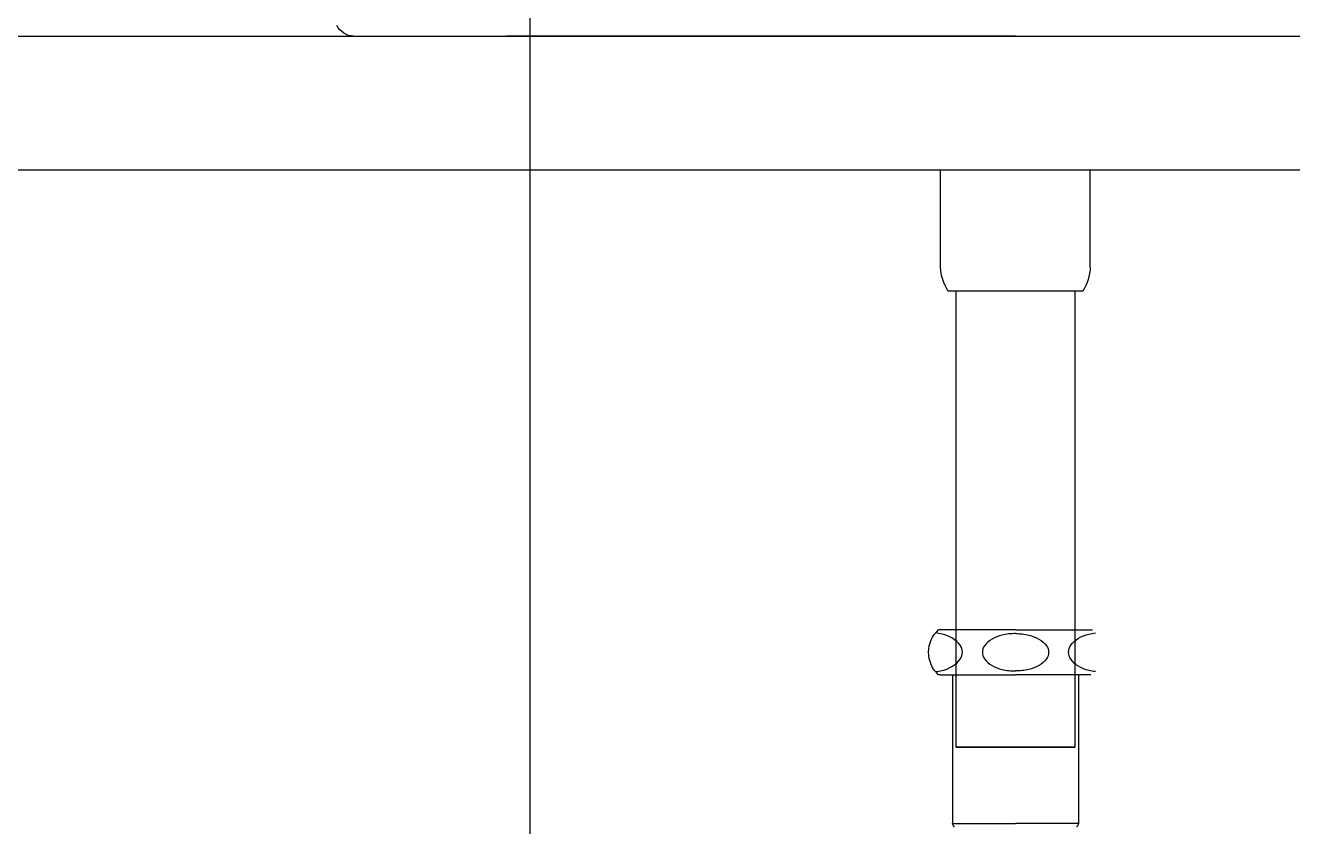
# Model space of a CAD drawing. Header units: millimetres. Extents: x 555 to 100215, y 750 to 17024.
# Drawn here: x 20880.4 to 21219.1, y 6660.8 to 6875 of the extents above; entities that cross this region are included whole.
import ezdxf

# ---------------------------------------------------------------- set-up
doc = ezdxf.new("R2010")
doc.units = ezdxf.units.MM
doc.layers.add('ELE', color=7, linetype='Continuous')

# ---------------------------------------------------------------- blocks, each defined once
blk = doc.blocks.new('zw$606B')
at = {"layer": 'ELE', "color": 6}
for p, q in [((1460.33, 621.84, 0), (0, 621.84, 0)), ((906.98, 621.84, 0), (553.35, 621.84, 0)), ((1460.33, 586.09, 0), (0, 586.09, 0))]:
    blk.add_line(p, q, dxfattribs=at)
at = {"layer": 'ELE', "color": 6, "extrusion": (0, 1, 0)}
blk.add_line((730.16, 621.84, 0), (866.11, 621.84, -0.4), dxfattribs=at)
at = {"layer": 'ELE', "color": 8}
for p, q in [((710.16, 560.08, 0), (710.16, 586.09, 0)), ((750.16, 560.08, 0), (750.16, 586.09, 0)), ((712.16, 553.69, 0), (748.16, 553.69, 0)), ((714.29, 553.69, 0), (714.29, 431.7, 0)), ((746.04, 431.7, 0), (746.04, 553.69, 0)), ((713.91, 463.09, 0), (709.62, 463.09, 0)), ((713.91, 463.09, 0), (709.62, 463.09, 0)), ((713.91, 463.09, 0), (709.62, 463.09, 0)), ((713.91, 463.09, 0), (709.62, 463.09, 0)), ((730.16, 463.09, 0), (713.91, 463.09, 0)), ((730.16, 463.09, 0), (713.91, 463.09, 0)), ((730.16, 463.09, 0), (713.91, 463.09, 0)), ((730.16, 463.09, 0), (713.91, 463.09, 0)), ((730.16, 463.09, 0), (746.41, 463.09, 0)), ((730.16, 463.09, 0), (746.41, 463.09, 0)), ((730.16, 463.09, 0), (746.41, 463.09, 0)), ((730.16, 463.09, 0), (746.41, 463.09, 0)), ((746.41, 463.09, 0), (750.71, 463.09, 0)), ((746.41, 463.09, 0), (750.71, 463.09, 0)), ((746.41, 463.09, 0), (750.71, 463.09, 0)), ((746.41, 463.09, 0), (750.71, 463.09, 0)), ((710.01, 451.09, 0), (730.16, 451.09, 0)), ((710.01, 451.09, 0), (730.16, 451.09, 0)), ((713.36, 451.09, 0), (713.36, 411.31, 0)), ((713.36, 451.09, 0), (713.36, 411.31, 0)), ((750.31, 451.09, 0), (730.16, 451.09, 0)), ((750.31, 451.09, 0), (730.16, 451.09, 0)), ((746.96, 451.09, 0), (746.96, 411.31, 0)), ((746.96, 451.09, 0), (746.96, 411.31, 0)), ((750.31, 451.09, 0), (750.71, 451.09, 0)), ((750.31, 451.09, 0), (750.71, 451.09, 0)), ((746.04, 431.7, 0), (714.29, 431.7, 0)), ((714.29, 431.7, 0), (746.04, 431.7, 0)), ((713.36, 411.31, 0), (730.16, 411.31, 0)), ((713.36, 411.31, 0), (730.16, 411.31, 0)), ((746.96, 411.31, 0), (730.16, 411.31, 0)), ((746.96, 411.31, 0), (730.16, 411.31, 0))]:
    blk.add_line(p, q, dxfattribs=at)
at = {"layer": 'ELE', "color": 8, "elevation": 0}
for points in [[(715.97, 457.09, 0.155217), (715.38, 458.95, 0.106747), (713.32, 460.84, 0.073043), (710.55, 461.96, 0.028511), (708.82, 462.27, 0.059523)], [(715.97, 457.09, 0.155217), (715.38, 458.95, 0.106747), (713.32, 460.84, 0.073043), (710.55, 461.96, 0.028511), (708.82, 462.27, 0.059523)], [(730.16, 462.09, 0.057537), (726.61, 461.68, 0.071219), (723.91, 460.63, 0.106373), (721.88, 458.83, 0.159483)], [(730.16, 462.09, 0.057537), (726.61, 461.68, 0.071219), (723.91, 460.63, 0.106373), (721.88, 458.83, 0.159483)], [(730.16, 462.09, 0.057537), (726.61, 461.68, 0.071219), (723.91, 460.63, 0.106373), (721.88, 458.83, 0.159483)], [(730.16, 462.09, 0.057537), (726.61, 461.68, 0.071219), (723.91, 460.63, 0.106373), (721.88, 458.83, 0.159483)], [(730.16, 462.09, -0.057537), (733.72, 461.68, -0.071219), (736.42, 460.63, -0.106373), (738.44, 458.83, -0.159483)], [(730.16, 462.09, -0.057537), (733.72, 461.68, -0.071219), (736.42, 460.63, -0.106373), (738.44, 458.83, -0.159483)], [(730.16, 462.09, -0.057537), (733.72, 461.68, -0.071219), (736.42, 460.63, -0.106373), (738.44, 458.83, -0.159483)], [(730.16, 462.09, -0.057537), (733.72, 461.68, -0.071219), (736.42, 460.63, -0.106373), (738.44, 458.83, -0.159483)], [(744.36, 457.09, -0.155217), (744.95, 458.95, -0.106747), (747.01, 460.84, -0.073043), (749.78, 461.96, -0.028511), (751.51, 462.27, -0.059523)], [(744.36, 457.09, -0.155217), (744.95, 458.95, -0.106747), (747.01, 460.84, -0.073043), (749.78, 461.96, -0.028511), (751.51, 462.27, -0.059523)], [(721.88, 458.83, 0.32729), (721.88, 455.35, 0.106373), (723.91, 453.56, 0.071219), (726.61, 452.5, 0.057537), (730.16, 452.09, 0.057537)], [(721.88, 458.83, 0.32729), (721.88, 455.35, 0.106373), (723.91, 453.56, 0.071219), (726.61, 452.5, 0.057537), (730.16, 452.09, 0.057537)], [(738.44, 458.83, -0.32729), (738.44, 455.35, -0.106373), (736.42, 453.56, -0.071219), (733.72, 452.5, -0.057537), (730.16, 452.09, -0.057537)], [(738.44, 458.83, -0.32729), (738.44, 455.35, -0.106373), (736.42, 453.56, -0.071219), (733.72, 452.5, -0.057537), (730.16, 452.09, -0.057537)], [(708.82, 451.91, 0.028511), (710.55, 452.23, 0.073043), (713.32, 453.34, 0.106747), (715.38, 455.24, 0.155217), (715.97, 457.09, 0.155217)], [(708.82, 451.91, 0.028511), (710.55, 452.23, 0.073043), (713.32, 453.34, 0.106747), (715.38, 455.24, 0.155217), (715.97, 457.09, 0.155217)], [(751.51, 451.91, -0.028511), (749.78, 452.23, -0.073043), (747.01, 453.34, -0.106747), (744.95, 455.24, -0.155217), (744.36, 457.09, -0.155217)], [(751.51, 451.91, -0.028511), (749.78, 452.23, -0.073043), (747.01, 453.34, -0.106747), (744.95, 455.24, -0.155217), (744.36, 457.09, -0.155217)]]:
    blk.add_lwpolyline(points, format="xyb", dxfattribs=at)
at = {"layer": 'ELE', "color": 6}
blk.add_arc((906.98, 626.84, 0), 5, 270, 334.9831, dxfattribs=at)
at = {"layer": 'ELE', "color": 8}
for centre, radius, start, end in [((723.15, 560.63, 0), 13, 182.42, 212.3), ((737.18, 560.63, 0), 13, 327.7, 357.58), ((745.41, 457.09, 0), 8, 311.4096, 48.5904), ((745.41, 457.09, 0), 8, 311.4096, 48.5904), ((714.36, 411.31, 0), 1, 180, 238.7026), ((714.36, 411.31, 0), 1, 180, 238.7026), ((745.96, 411.31, 0), 1, 301.2974, 0), ((745.96, 411.31, 0), 1, 301.2974, 0)]:
    blk.add_arc(centre, radius, start, end, dxfattribs=at)

msp = doc.modelspace()

# ---------------------------------------------------------------- linework, layer by layer
at = {"color": 8}
msp.add_line((21015.2, 8676.39, 0), (21015.2, 6276.39, 0), dxfattribs=at)

# ---------------------------------------------------------------- next in the draw order: block references
at = {"xscale": -1}
msp.add_blockref('zw$606B', (21875.2, 6250.29, 0), dxfattribs=at)

doc.saveas('drawing.dxf')
